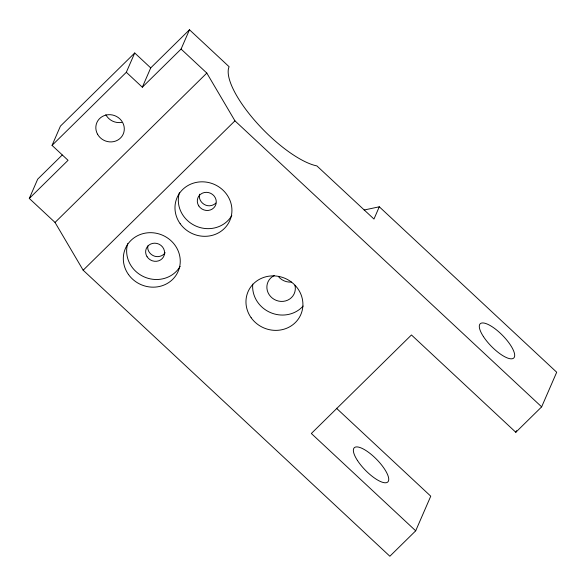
<?xml version="1.0" encoding="UTF-8"?>
<svg xmlns="http://www.w3.org/2000/svg" width="586" height="586" viewBox="0 0 586 586"><rect width="100%" height="100%" fill="white"/><g stroke="black" fill="none" stroke-linecap="round" stroke-linejoin="round"><path stroke-width="0.88" d="M147.848 245.849C146.559 252.427 153.737 258.192 159.985 256.287A9.515 8.68 5.6 0 0 165.186 252.72M199.599 194.193C197.797 200.998 205.056 207.459 211.656 205.43A9.515 8.68 5.6 0 0 215.838 203.071M336.437 408.222L430.754 496.188L415.701 530.813L389.866 556.239L83.161 270.212L55.04 222.446L29.3 198.442L68.049 160.308L52.051 145.379L60.431 126.115L134.721 52.982L150.719 67.903L142.325 87.204L126.327 72.283L134.721 52.982M29.3 198.442L37.68 179.177L62.219 155.019M142.325 87.204L181.081 49.063L189.476 29.761L229.126 66.745L228.694 67.749A69.976 22.817 45.5 0 0 256.976 123.023A69.976 22.817 45.5 0 0 316.887 165.911L373.971 219.047L379.296 206.792L556.7 372.235L541.647 406.86L515.812 432.285L411.453 334.965L311.342 433.493L415.701 530.813M515.812 432.285L516.53 430.637M52.051 145.379L126.327 72.283M150.719 67.903L189.476 29.761M55.04 222.446L206.821 73.074L181.081 49.063M83.161 270.212L234.942 120.833L206.821 73.074M364.148 210.015L379.296 206.792M234.942 120.833L541.647 406.86M180.144 266.374A28.758 26.956 23.5 0 1 144.361 276.98A28.758 26.956 23.5 0 1 127.719 243.578M121.749 122.379A14.379 13.478 23.5 0 1 105.817 114.688M291.41 282.071A14.379 13.478 23.5 0 1 278.379 276.504M294.948 285.287A14.379 13.478 23.5 0 1 285.587 300.926A14.379 13.478 23.5 0 1 268.029 292.612A14.379 13.478 23.5 0 1 274.336 275.53M303.145 306.038A28.758 26.956 23.5 0 1 270.351 312.528A28.758 26.956 23.5 0 1 252.734 284.115M231.814 215.516A28.758 26.956 23.5 0 1 196.032 226.13A28.758 26.956 23.5 0 1 179.389 192.728M128.488 274.526A28.758 26.956 23.5 0 0 177.617 272.541A28.758 26.956 23.5 0 0 149.232 232.701A28.758 26.956 23.5 0 0 128.488 274.526M180.158 223.676A28.758 26.956 23.5 0 0 229.287 221.691A28.758 26.956 23.5 0 0 200.903 181.843A28.758 26.956 23.5 0 0 180.158 223.676M147.071 256.719A9.588 8.988 23.5 0 0 163.501 256.88A9.588 8.988 23.5 0 0 154.755 243.183A9.588 8.988 23.5 0 0 147.071 256.719M97.532 134.194A14.379 13.478 23.5 0 0 122.188 135.981A14.379 13.478 23.5 0 0 110.461 114.71A14.379 13.478 23.5 0 0 97.532 134.194M357.519 460.581A23.967 7.816 45.5 0 0 387.705 482.058A23.967 7.816 45.5 0 0 367.927 451.872A23.967 7.816 45.5 0 0 357.519 460.581M198.742 205.869A9.588 8.988 23.5 0 0 215.172 206.03A9.588 8.988 23.5 0 0 206.426 192.325A9.588 8.988 23.5 0 0 198.742 205.869M251.145 317.737A28.758 26.956 23.5 0 0 300.274 315.744A28.758 26.956 23.5 0 0 271.889 275.903A28.758 26.956 23.5 0 0 251.145 317.737M483.465 336.635A23.967 7.816 45.5 0 0 513.651 358.105A23.967 7.816 45.5 0 0 493.873 327.918A23.967 7.816 45.5 0 0 483.465 336.635"/></g></svg>
